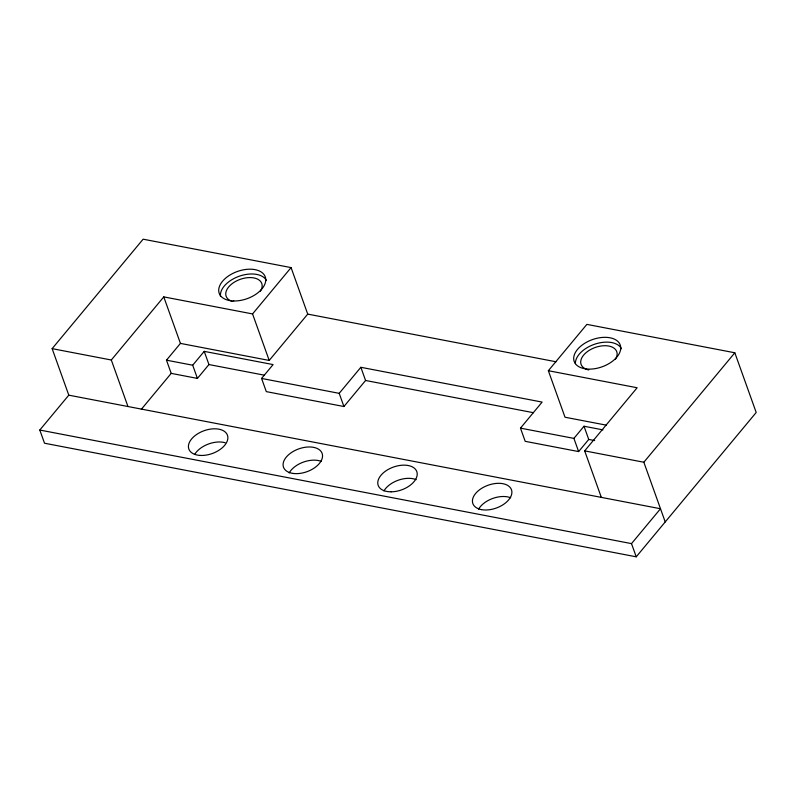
<?xml version="1.0" encoding="UTF-8"?>
<svg xmlns="http://www.w3.org/2000/svg" width="796" height="796" viewBox="0 0 796 796"><rect width="100%" height="100%" fill="white"/><g stroke="black" fill="none" stroke-linecap="round" stroke-linejoin="round"><path stroke-width="1.19" d="M606.363 425.163L565.011 417.223L548.354 370.707L586.871 324.38L734.827 352.777L756.2 412.477L636.233 556.812L631.507 543.618L660.501 508.743L68.794 395.164L52.138 348.648L143.121 239.188L291.077 267.595L307.724 314.102L556.046 361.772M636.233 556.812L44.526 443.223L39.8 430.039L68.794 395.164M127.957 406.517L111.311 360.011L163.777 296.888L252.561 313.932L269.207 360.439L307.724 314.102M141.33 409.303L171.2 373.374L166.473 360.18L180.433 343.394L163.777 296.888M204.224 351.364L208.94 364.548L197.428 378.408L192.702 365.215L204.224 351.364L273.098 364.588L261.576 378.438L266.302 391.622L343.922 406.527L365.573 380.478L360.857 367.294L339.205 393.343L343.922 406.527M252.561 313.932L291.077 267.595M578.632 451.581L573.906 438.397L584.005 426.238L588.732 439.432L578.632 451.581L525.191 441.322L520.475 428.139L542.126 402.089L360.857 367.294M601.328 497.391L584.672 450.874L637.138 387.751L548.354 370.707M665.217 521.927L643.845 462.237L734.827 352.777M180.433 343.394L269.207 360.439M365.573 380.478L533.459 412.706M584.005 426.238L602.96 429.88M208.94 364.548L264.521 375.215M588.732 439.432L594.652 440.566M166.473 360.18L192.702 365.215M261.576 378.438L339.205 393.343M520.475 428.139L573.906 438.397M52.138 348.648L111.311 360.011M584.672 450.874L643.845 462.237M171.2 373.374L197.428 378.408M39.8 430.039L631.507 543.618M232.104 301.346A18.935 11.184 -19.7 0 1 229.129 286.431A18.935 11.184 -19.7 0 1 253.208 277.804A18.935 11.184 -19.7 0 1 260.382 291.227M586.035 369.115A18.935 11.184 -19.7 0 1 584.622 354.001A18.935 11.184 -19.7 0 1 608.482 345.991A18.935 11.184 -19.7 0 1 615.427 359.245M588.801 369.941A18.935 11.184 -19.7 0 1 586.901 369.434M575.389 363.623A24.457 14.447 -19.7 0 1 595.289 344.001A24.457 14.447 -19.7 0 1 621.497 348.748M220.512 296.47A24.457 14.447 -19.7 0 1 239.526 276.122A24.457 14.447 -19.7 0 1 266.521 280.59M194.771 454.317A20.507 12.119 -19.7 0 1 225.178 442.725M289.187 472.953A20.507 12.119 -19.7 0 1 321.276 461.381M383.98 490.893A20.507 12.119 -19.7 0 1 416.189 479.66M478.555 509.251A20.507 12.119 -19.7 0 1 510.674 497.749M585.926 368.916A24.457 14.447 -19.7 0 0 620.731 347.613A24.457 14.447 -19.7 0 0 584.951 343.146A24.457 14.447 -19.7 0 0 585.926 368.916M233.765 300.978A24.457 14.447 -19.7 0 0 265.476 277.565A24.457 14.447 -19.7 0 0 227.437 276.71A24.457 14.447 -19.7 0 0 233.765 300.978M200.234 455.431A20.507 12.119 -19.7 0 0 227.756 436.347A20.507 12.119 -19.7 0 0 196.423 434.616A20.507 12.119 -19.7 0 0 200.234 455.431M293.207 473.451A20.507 12.119 -19.7 0 0 322.549 455.7A20.507 12.119 -19.7 0 0 292.679 451.76A20.507 12.119 -19.7 0 0 293.207 473.451M391.105 491.819A20.507 12.119 -19.7 0 0 416.845 471.72A20.507 12.119 -19.7 0 0 384.498 471.899A20.507 12.119 -19.7 0 0 391.105 491.819M481.391 509.609A20.507 12.119 -19.7 0 0 511.868 492.923A20.507 12.119 -19.7 0 0 483.212 487.421A20.507 12.119 -19.7 0 0 481.391 509.609"/></g></svg>
